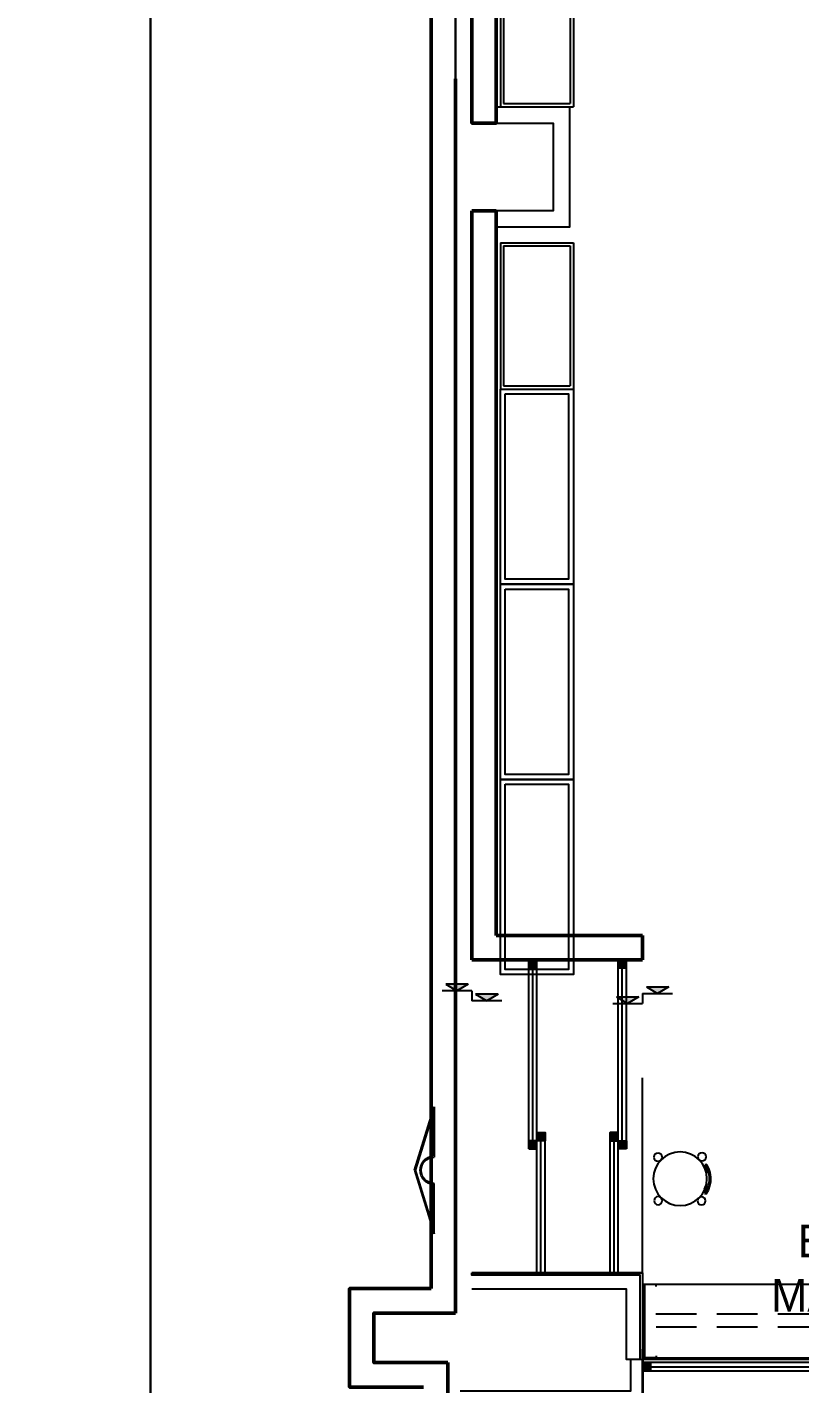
# Model space of a CAD drawing. Header units: millimetres. Extents: x 2523 to 2756, y 378 to 482.
# Drawn here: x 2559.51 to 2564.27, y 451.42 to 459.76 of the extents above; entities that cross this region are included whole.
import ezdxf

# ---------------------------------------------------------------- set-up
doc = ezdxf.new("R2010")
doc.units = ezdxf.units.MM
doc.linetypes.add('CIRUGIA opc7$0$DASHED2', pattern=[0.375, 0.25, -0.125])
doc.layers.get('Defpoints').update_dxf_attribs({"color": 8})
for name, color, linetype in [('CANCEL', 6, 'Continuous'), ('MOBILIARIO', 161, 'Continuous'), ('MUROS TABLAROCA', 3, 'Continuous'), ('PRECOLADO', 150, 'Continuous'), ('TEXTOS', 3, 'Continuous')]:
    doc.layers.add(name, color=color, linetype=linetype)
doc.layers.add('MURO', color=255, linetype='Continuous', lineweight=30)
doc.layers.add('MUROS', color=7, linetype='Continuous', lineweight=50)
doc.styles.add('STYLE1', font='GOTHIC.TTF')

# ---------------------------------------------------------------- blocks, each defined once
blk = doc.blocks.new('CPLAFON')
at = {"color": 2}
for p, q in [((0, 0), (0.375, 0)), ((0, 0), (0, -0.125)), ((-0.375, -0.125), (0, -0.125))]:
    blk.add_line(p, q, dxfattribs=at)
at = {"color": 1}
for p, q in [((0.047, 0.081), (0.328, 0.081)), ((0.047, 0.081), (0.188, 0)), ((0.328, 0.081), (0.188, 0)), ((-0.328, -0.044), (-0.047, -0.044)), ((-0.328, -0.044), (-0.188, -0.125)), ((-0.047, -0.044), (-0.188, -0.125))]:
    blk.add_line(p, q, dxfattribs=at)
for points in [[(0.047, 0.081), (0.328, 0.081), (0.188, 0)], [(-0.328, -0.044), (-0.047, -0.044), (-0.188, -0.125)]]:
    blk.add_solid(points, dxfattribs=at)
blk = doc.blocks.new('F')
at = {"color": 8}
for p, q in [((0, 0), (-0.241, 0.781)), ((-0.241, 0.781), (-0.241, 0.161)), ((0, 0), (-0.241, -0.781)), ((-0.241, -0.781), (-0.241, -0.161))]:
    blk.add_line(p, q, dxfattribs=at)
at = {"color": 4, "const_width": 0.0158}
blk.add_lwpolyline([(-0.225, 0.676), (-0.016, 0), (-0.225, -0.676), (-0.225, -0.176, 0.914559), (-0.225, 0.176)], format="xyb", close=True, dxfattribs=at)
at = {"color": 8}
blk.add_arc((-0.241, 0), 0.161, 270, 90, dxfattribs=at)
blk = doc.blocks.new('BANCO')
for p, q in [((0.1505, 0.0899), (0.1608, 0.0937)), ((0.1633, 0.068), (0.1505, 0.0899)), ((0.1608, 0.0937), (0.1744, 0.0699)), ((0.1495, 0.0624), (0.1633, 0.068)), ((0.157, 0.0438), (0.1495, 0.0624)), ((0.1505, 0.0632), (0.1574, 0.0445)), ((0.1708, 0.0494), (0.157, 0.0438)), ((0.1731, 0.042), (0.1633, 0.068)), ((0.1633, 0.068), (0.1708, 0.0494)), ((0.178, 0.0158), (0.1731, 0.042)), ((0.1744, 0.0699), (0.1838, 0.0441)), ((0.1783, -0.0108), (0.178, 0.0158)), ((0.1838, 0.0441), (0.1888, 0.0171)), ((0.1888, 0.0171), (0.1893, -0.0103)), ((0.1528, -0.0857), (0.1654, -0.0627)), ((0.1536, -0.0603), (0.1598, -0.0412)), ((0.1654, -0.0627), (0.1536, -0.0603)), ((0.1598, -0.0412), (0.1723, -0.0437)), ((0.1764, -0.0635), (0.1635, -0.0878)), ((0.1654, -0.0627), (0.1741, -0.0371)), ((0.1723, -0.0437), (0.1654, -0.0627)), ((0.1741, -0.0371), (0.1783, -0.0108)), ((0.1851, -0.0375), (0.1764, -0.0635)), ((0.1893, -0.0103), (0.1851, -0.0375)), ((0.1635, -0.0878), (0.1528, -0.0857))]:
    blk.add_line(p, q)
for centre, radius in [((0, 0), 0.165), ((-0.1345, 0.1351), 0.025), ((0.1318, 0.1363), 0.025), ((-0.1357, -0.1328), 0.025), ((0.1351, -0.1345), 0.025), ((0.1351, -0.1345), 0.025), ((0.1351, -0.1345), 0.025)]:
    blk.add_circle(centre, radius)
blk = doc.blocks.new('33600055')
for points in [[(0, -0.45), (0, 0), (1.2, 0), (1.2, -0.45)], [(0.03, -0.42), (0.03, -0.03), (1.17, -0.03), (1.17, -0.42)]]:
    blk.add_lwpolyline(points, close=True)
blk = doc.blocks.new('ANAQUEL FIJO 45CM.')
at = {"linetype": 'CIRUGIA opc7$0$DASHED2'}
for p, q in [((1.2953, 0.2588), (-0.2404, 0.2588)), ((1.296, 0.1788), (-0.2396, 0.1788))]:
    blk.add_line(p, q, dxfattribs=at)
for points in [[(-0.2398, 0.4388), (-0.2398, 0.45), (-0.3223, 0.45), (-0.3223, 0.3975), (-0.3111, 0.3975)], [(1.2952, 0.4388), (1.2952, 0.45), (1.3777, 0.45), (1.3777, 0.3975), (1.3664, 0.3975)], [(-0.2398, 0.0113), (-0.2398, 0), (-0.3223, 0), (-0.3223, 0.0525), (-0.3111, 0.0525)], [(1.2952, 0.0113), (1.2952, 0), (1.3777, 0), (1.3777, 0.0525), (1.3664, 0.0525)]]:
    blk.add_lwpolyline(points)
blk.add_lwpolyline([(-0.3111, 0.45), (-0.3111, 0), (1.3664, 0), (1.3664, 0.45)], close=True)
blk = doc.blocks.new('CIRUGIA opc7$0$134')
at = {"linetype": 'Continuous'}
for p, q in [((-0.45, -0.45), (-0.45, 0.45)), ((-0.45, 0.45), (0, 0.45)), ((-0.43, -0.43), (-0.43, 0.43)), ((-0.43, 0.43), (-0.02, 0.43)), ((-0.02, -0.43), (-0.02, 0.43)), ((0, -0.45), (0, 0.45)), ((-0.45, -0.45), (0, -0.45)), ((-0.43, -0.43), (-0.02, -0.43))]:
    blk.add_line(p, q, dxfattribs=at)

msp = doc.modelspace()

# ---------------------------------------------------------------- linework, layer by layer
at = {"layer": 'CANCEL'}
for p, q in [((2562.6005, 452.8618), (2562.6005, 454.0243)), ((2562.6255, 452.8618), (2562.6255, 454.0243)), ((2562.6505, 452.8618), (2562.6505, 454.0243)), ((2563.1505, 452.8618), (2563.1505, 454.0243)), ((2563.1755, 452.8618), (2563.1755, 454.0243)), ((2563.2005, 452.8618), (2563.2005, 454.0243)), ((2562.6505, 452.0993), (2562.6505, 452.9618)), ((2562.6755, 452.0993), (2562.6755, 452.9618)), ((2562.7005, 452.0993), (2562.7005, 452.9618)), ((2563.1005, 452.0993), (2563.1005, 452.9618)), ((2563.1255, 452.0993), (2563.1255, 452.9618)), ((2563.1505, 452.0993), (2563.1505, 452.9618)), ((2563.3018, 451.5218), (2568.5006, 451.5218))]:
    msp.add_line(p, q, dxfattribs=at)
for points in [[(2562.6505, 454.0243), (2562.6005, 454.0243), (2562.6005, 453.9743), (2562.6505, 453.9743)], [(2563.2005, 454.0243), (2563.1505, 454.0243), (2563.1505, 453.9743), (2563.2005, 453.9743)], [(2562.6505, 452.9618), (2562.7005, 452.9618), (2562.7005, 452.9118), (2562.6505, 452.9118)], [(2563.1505, 452.9618), (2563.1005, 452.9618), (2563.1005, 452.9118), (2563.1505, 452.9118)], [(2562.6005, 452.8618), (2562.6505, 452.8618), (2562.6505, 452.9118), (2562.6005, 452.9118)], [(2563.2005, 452.8618), (2563.1505, 452.8618), (2563.1505, 452.9118), (2563.2005, 452.9118)], [(2562.6505, 452.0993), (2562.7005, 452.0993), (2562.7005, 452.0993), (2562.6505, 452.0993)], [(2562.6506, 452.0993), (2563.1999, 452.0993), (2563.1999, 452.0993), (2562.6506, 452.0993)], [(2563.1505, 452.0993), (2563.1005, 452.0993), (2563.1005, 452.0993), (2563.1505, 452.0993)], [(2563.1506, 452.0993), (2563.1006, 452.0993), (2563.1006, 452.0993), (2563.1506, 452.0993)], [(2563.3018, 451.5468), (2563.3018, 451.4968), (2563.3518, 451.4968), (2563.3518, 451.5468)], [(2563.3018, 451.4968), (2568.5006, 451.4968), (2568.5006, 451.5468), (2563.3018, 451.5468)]]:
    msp.add_lwpolyline(points, close=True, dxfattribs=at)
for points in [[(2562.6505, 454.0243), (2562.6005, 454.0243), (2562.6505, 453.9743), (2562.6005, 453.9743)], [(2563.2005, 454.0243), (2563.1505, 454.0243), (2563.2005, 453.9743), (2563.1505, 453.9743)], [(2562.6505, 452.9618), (2562.7005, 452.9618), (2562.6505, 452.9118), (2562.7005, 452.9118)], [(2563.1505, 452.9618), (2563.1005, 452.9618), (2563.1505, 452.9118), (2563.1005, 452.9118)], [(2562.6005, 452.8618), (2562.6505, 452.8618), (2562.6005, 452.9118), (2562.6505, 452.9118)], [(2563.2005, 452.8618), (2563.1505, 452.8618), (2563.2005, 452.9118), (2563.1505, 452.9118)], [(2562.6505, 452.0993), (2562.7005, 452.0993), (2562.6505, 452.0993), (2562.7005, 452.0993)], [(2562.6506, 452.0993), (2563.1999, 452.0993), (2562.6506, 452.0993), (2563.1999, 452.0993)], [(2563.1505, 452.0993), (2563.1005, 452.0993), (2563.1505, 452.0993), (2563.1005, 452.0993)], [(2563.1506, 452.0993), (2563.1006, 452.0993), (2563.1506, 452.0993), (2563.1006, 452.0993)], [(2563.3018, 451.5468), (2563.3018, 451.4968), (2563.3518, 451.5468), (2563.3518, 451.4968)]]:
    msp.add_solid(points, dxfattribs=at)
at = {"layer": 'Defpoints'}
for points in [[(2522.655, 476.1288), (2560.2731, 476.1288), (2560.2731, 427.1975), (2522.655, 427.1975)], [(2560.2731, 476.1288), (2597.8912, 476.1288), (2597.8912, 427.1975), (2560.2731, 427.1975)]]:
    msp.add_lwpolyline(points, close=True, dxfattribs=at)
at = {"layer": 'MOBILIARIO'}
msp.add_line((2563.3006, 452.0993), (2563.3006, 453.2993), dxfattribs=at)
at = {"layer": 'MURO'}
msp.add_line((2562.1505, 454.0243), (2562.1505, 467.1493), dxfattribs=at)
at = {"layer": 'MUROS'}
for p, q in [((2562.0005, 454.0243), (2562.0005, 467.1493)), ((2562.4005, 458.6293), (2562.2505, 458.6293)), ((2562.2505, 458.6293), (2562.2505, 454.0243)), ((2562.4005, 454.1743), (2562.4005, 458.6293)), ((2562.4005, 454.1743), (2563.3005, 454.1743)), ((2563.3005, 454.1743), (2563.3005, 454.0243)), ((2563.3005, 454.0243), (2562.2505, 454.0243))]:
    msp.add_line(p, q, dxfattribs=at)
for points in [[(2562.4005, 465.6793), (2562.4005, 459.1693), (2562.2505, 459.1693), (2562.2505, 465.8293), (2562.4005, 465.8293)], [(2562.0005, 452.0018), (2562.0005, 459.4408)], [(2562.1505, 451.8518), (2562.1505, 459.4408)], [(2561.953, 451.3968), (2561.498, 451.3968), (2561.498, 452.0018), (2562.0005, 452.0018)], [(2562.103, 451.5468), (2561.648, 451.5468), (2561.648, 451.8518), (2562.1505, 451.8518)], [(2562.103, 449.3843), (2562.103, 451.5468)]]:
    msp.add_lwpolyline(points, dxfattribs=at)
at = {"layer": 'MUROS TABLAROCA'}
msp.add_line((2563.3006, 452.0993), (2562.2506, 452.0993), dxfattribs=at)
for points in [[(2562.4005, 459.2693), (2562.8505, 459.2693), (2562.8505, 458.5293), (2562.4005, 458.5293)], [(2562.4005, 459.1693), (2562.7505, 459.1693), (2562.7505, 458.6293), (2562.4005, 458.6293)]]:
    msp.add_lwpolyline(points, dxfattribs=at)
msp.add_lwpolyline([(2562.2506, 452.0994), (2563.3006, 452.0993), (2563.3006, 451.5668), (2563.3006, 451.5668), (2563.3006, 451.5668), (2563.2856, 451.5668), (2563.2856, 451.5668), (2563.2856, 451.5668), (2563.2856, 452.0843), (2562.2506, 452.0843)], close=True, dxfattribs=at)
at = {"layer": 'MUROS TABLAROCA', "color": 8}
msp.add_lwpolyline([(2563.2268, 451.5668), (2563.2268, 451.5668), (2563.2005, 451.5668), (2563.2005, 451.9993), (2562.2506, 451.9993)], dxfattribs=at)
at = {"layer": 'PRECOLADO'}
msp.add_lwpolyline([(2562.2531, 451.2968), (2563.3006, 451.2968), (2563.3006, 451.5668), (2563.2256, 451.5668), (2563.2256, 451.3718), (2562.1781, 451.3718)], dxfattribs=at)
at = {"layer": 'PRECOLADO', "color": 3}
msp.add_lwpolyline([(2563.3018, 451.2968), (2568.5006, 451.2968), (2568.5006, 451.5668), (2563.3018, 451.5668)], close=True, dxfattribs=at)

# ---------------------------------------------------------------- block references
for p, xscale, yscale, zscale in [((2562.2505, 453.8337), -0.4898879999999508, 0.4898880000000645, 0.4898879999999998), ((2563.3005, 453.8173), 0.4898879999999508, 0.4898879999999508, 0.4898879999999508)]:
    msp.add_blockref('CPLAFON', p, dxfattribs=dict(xscale=xscale, yscale=yscale, zscale=zscale))
at = {"layer": 'MOBILIARIO', "xscale": -1, "rotation": 180}
for name, p in [('CIRUGIA opc7$0$134', (2562.8755, 459.7193)), ('CIRUGIA opc7$0$134', (2562.8755, 457.9839)), ('BANCO', (2563.5311, 452.6778))]:
    msp.add_blockref(name, p, dxfattribs=at)
at = {"layer": 'MOBILIARIO'}
for name, p, rotation in [('33600055', (2562.8755, 457.5339), 270), ('33600055', (2562.8755, 456.3339), 270), ('33600055', (2562.8755, 455.1339), 270), ('ANAQUEL FIJO 45CM.', (2564.6783, 452.0268), 180)]:
    msp.add_blockref(name, p, dxfattribs=dict(at, rotation=rotation))
at = {"layer": 'MOBILIARIO', "xscale": -0.5, "yscale": 0.5, "zscale": 0.5}
msp.add_blockref('F', (2561.8979, 452.7299), dxfattribs=at)

# ---------------------------------------------------------------- texts
at = {"layer": 'TEXTOS', "insert": (2564.9005, 452.1265), "char_height": 0.2, "width": 1.794248, "attachment_point": 5, "style": 'STYLE1'}
msp.add_mtext('ENTREGA MAT. LIMPIO', dxfattribs=at)

doc.saveas('drawing.dxf')
